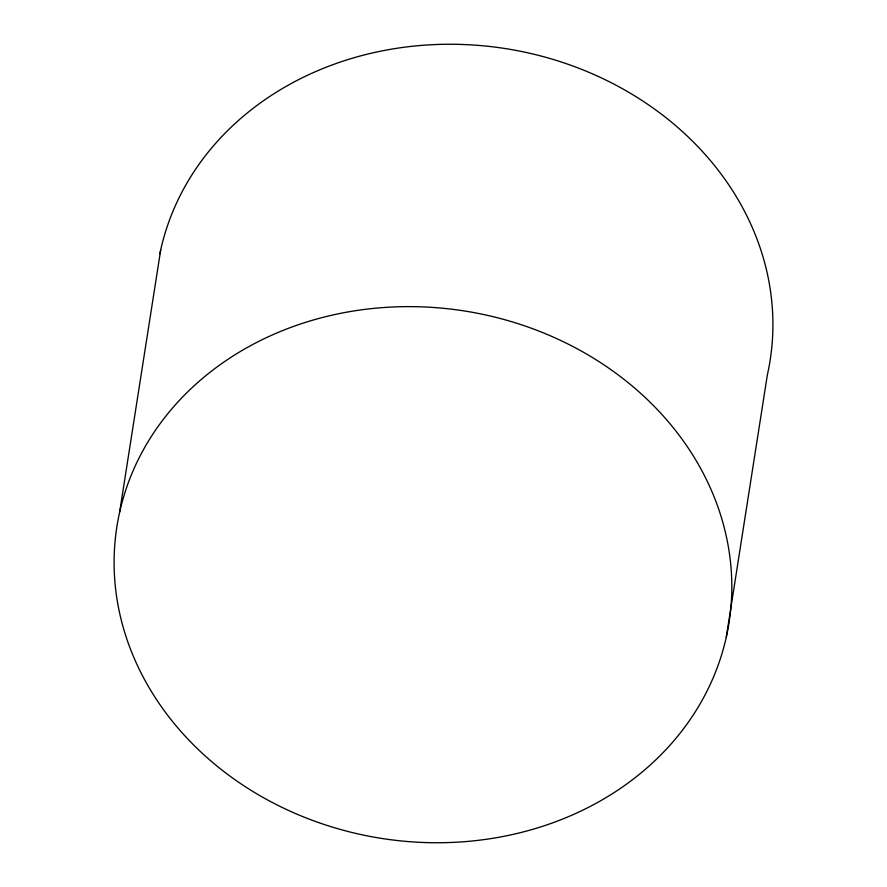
<?xml version="1.0" encoding="UTF-8"?>
<svg xmlns="http://www.w3.org/2000/svg" width="887" height="887" viewBox="0 0 887 887"><rect width="100%" height="100%" fill="white"/><g stroke="black" fill="none" stroke-linecap="round" stroke-linejoin="round"><path stroke-width="1.33" d="M119.634 512.143L160.724 249.779M726.276 637.221A309.818 266.954 8.9 0 0 321.759 317.679A309.818 266.954 8.9 0 0 220.83 769.151A309.818 266.954 8.9 0 0 726.276 637.221L767.366 374.857A309.818 266.954 8.9 0 0 520.004 51.18A309.818 266.954 8.9 0 0 159.871 253.76"/></g></svg>
